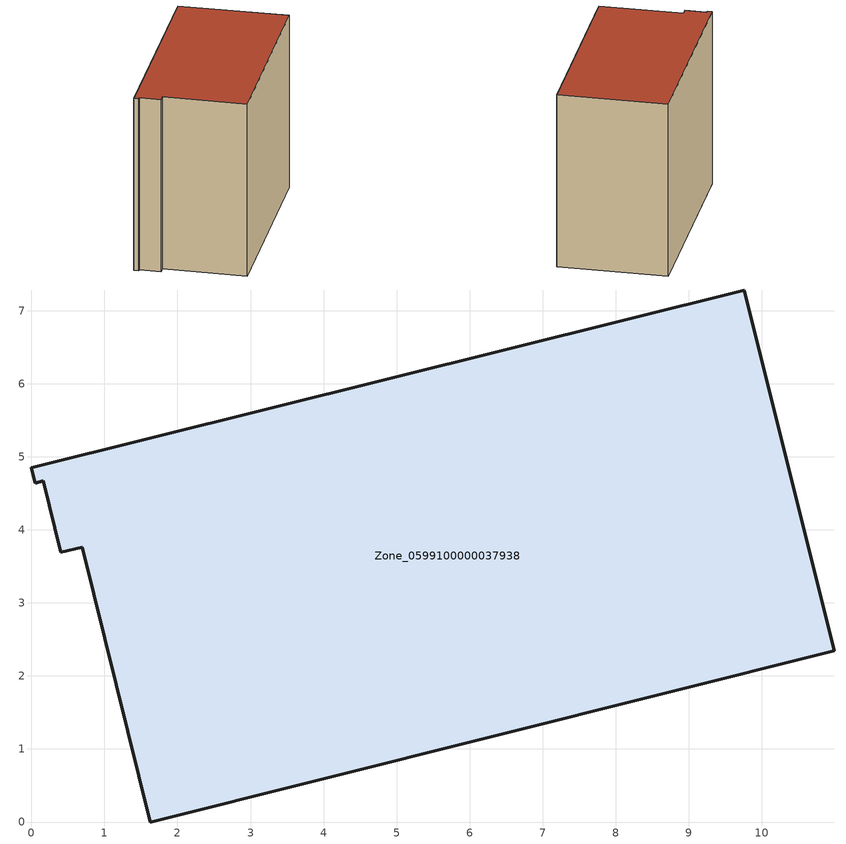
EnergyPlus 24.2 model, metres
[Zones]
Zone_0599100000037938
 floor ground (C_G): 9.76,7.28 10.99,2.34 1.63,0 0.69,3.76 0.4,3.69 0.16,4.67 0.05,4.64 0,4.85 z0
 wall outside (C_F): 10.99,2.34 9.76,7.28 0,4.85 0.05,4.64 0.16,4.67 0.4,3.69 0.69,3.76 1.63,0 10.99,2.34 z0:8.51
 roof outside (C_R): 1.63,0 10.99,2.34 9.76,7.28 0,4.85 0.05,4.64 0.16,4.67 0.4,3.69 0.69,3.76 z8.51
[BUILDING]
Pand.0599100000037938: North Axis=0; Terrain=City; Loads Convergence Tolerance Value=0.04; Temperature Convergence Tolerance Value=0.4; Solar Distribution=FullExterior; Maximum Number of Warmup Days=25; Minimum Number of Warmup Days=1
[Site:Location]
Rotterdam.The.Hague.AP_ZH_NLD Design_Conditions: Latitude=51.96; Longitude=4.45; Time Zone=1; Elevation=-4.5
[SITE:GROUNDTEMPERATURE:BUILDINGSURFACE]
18, 18, 18, 18, 18, 18, 18, 18, 18, 18, 18, 18
[MATERIAL] Thermal Absorptance=0.9; Solar Absorptance=0.7; Visible Absorptance=0.7
Name | Roughness | Thickness | Conductivity | Density | Specific Heat
G.TI.1975-1991 | MediumSmooth | 0.15 | 0.288461 | 540 | 1210
F.TI.1975-1991 | Rough | 0.3 | 0.230769 | 1920 | 840
R.TI.1975-1991 | MediumRough | 0.2 | 0.153846 | 1500 | 1000
[CONSTRUCTION]
C_G: G.TI.1975-1991
C_F: F.TI.1975-1991
C_R: R.TI.1975-1991
[ZONE]
Zone_0599100000037938: Type=1; Multiplier=1; Ceiling Height=Autocalculate; Volume=Autocalculate; Floor Area=autocalculate; Part of Total Floor Area=Yes
[ZONEINFILTRATION:DESIGNFLOWRATE]
Infil_Zone_0599100000037938: Zone or ZoneList or Space or SpaceList=Zone_0599100000037938; Schedule=AlwaysOn; Design Flow Rate Calculation Method=Flow/Area; Flow Rate per Floor Area=0.003; Constant Term Coefficient=1; Temperature Term Coefficient=0; Velocity Term Coefficient=0; Velocity Squared Term Coefficient=0
[HVACTEMPLATE:ZONE:IDEALLOADSAIRSYSTEM]
Zone_0599100000037938: Maximum Heating Supply Air Temperature=50; Minimum Cooling Supply Air Temperature=13; Maximum Heating Supply Air Humidity Ratio=0.0156; Minimum Cooling Supply Air Humidity Ratio=0.0077; Heating Limit=NoLimit; Cooling Limit=NoLimit; Dehumidification Control Type=ConstantSensibleHeatRatio; Cooling Sensible Heat Ratio=0.7; Dehumidification Setpoint=60; Humidification Control Type=None; Humidification Setpoint=30; Outdoor Air Method=None; Outdoor Air Flow Rate per Person=0.00944; Outdoor Air Flow Rate per Zone Floor Area=0; Outdoor Air Flow Rate per Zone=0; Demand Controlled Ventilation Type=None; Outdoor Air Economizer Type=NoEconomizer; Heat Recovery Type=None; Sensible Heat Recovery Effectiveness=0.7; Latent Heat Recovery Effectiveness=0.65
[ZONECONTROL:THERMOSTAT]
ThermostatControl_Zone_0599100000037938: Zone or ZoneList=Zone_0599100000037938; Control Type Schedule=DualSetpointControlType; Control 1=Thermostat_Zone_0599100000037938; Temperature Difference Between Cutout And Setpoint=0
[THERMOSTATSETPOINT:DUALSETPOINT]
Thermostat_Zone_0599100000037938: Heating Setpoint Temperature Schedule=HeatingSetpoint_Zone_0599100000037938; Cooling Setpoint Temperature Schedule=CoolingSetpoint_Zone_0599100000037938
[SCHEDULE:COMPACT]
HeatingSetpoint_Zone_0599100000037938: Through: 12/31, For: AllDays, Until: 24:00, 21
CoolingSetpoint_Zone_0599100000037938: Through: 12/31, For: AllDays, Until: 24:00, 24
DualSetpointControlType: Through: 12/31, For: AllDays, Until: 24:00, 4
AlwaysOn: Through: 12/31, For: AllDays, Until: 24:00, 1
